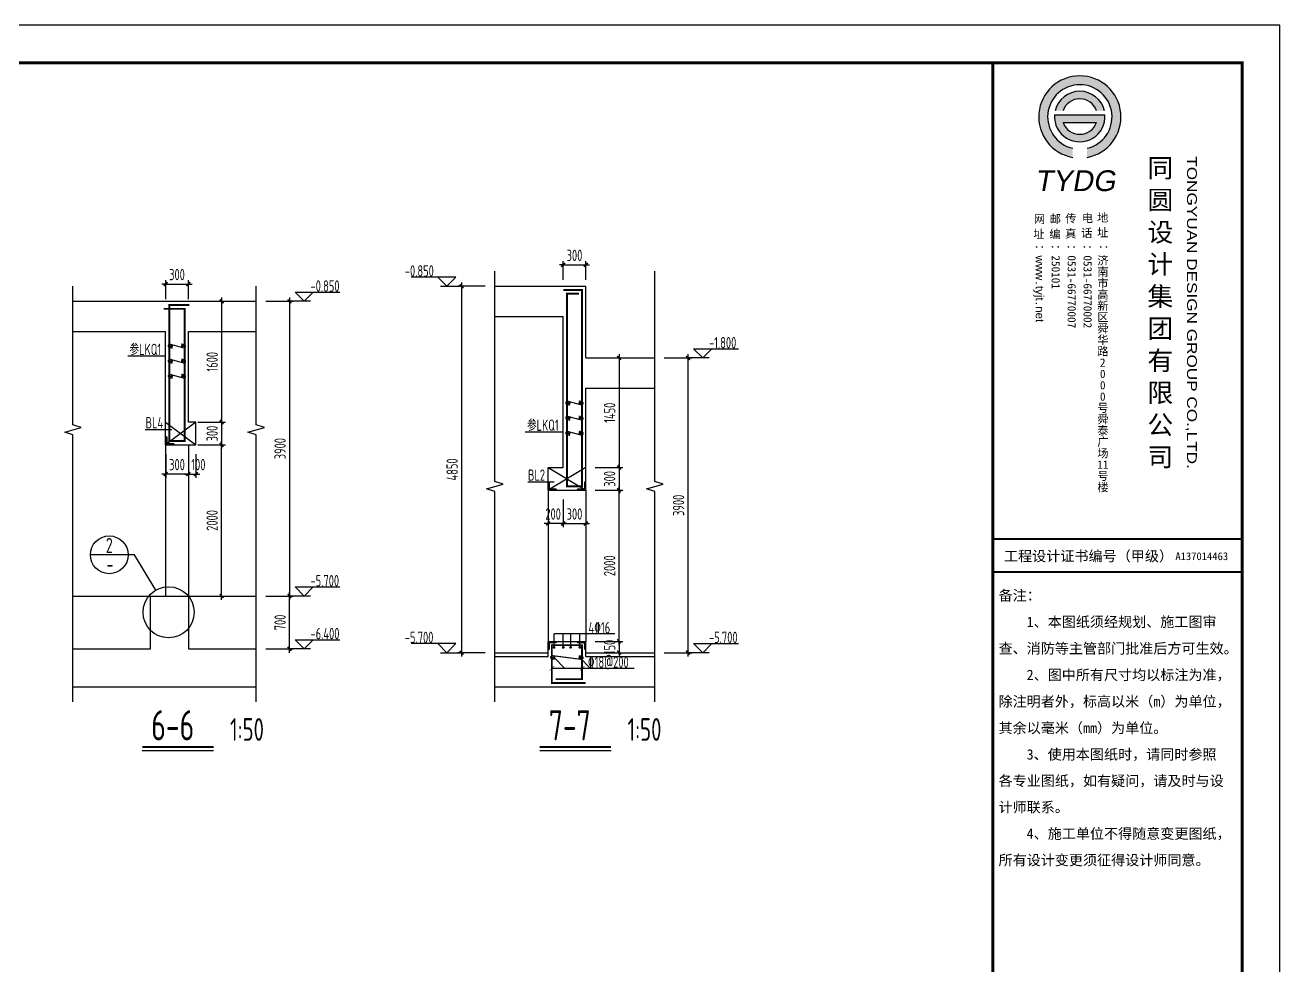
# Model space of a CAD drawing. Extents: x -502255 to 1362592, y -400300 to 332622.
# Drawn here: x 418277 to 434882, y -108456 to -96005 of the extents above; entities that cross this region are included whole.
import ezdxf
from ezdxf.enums import TextEntityAlignment as Align

# ---------------------------------------------------------------- set-up
doc = ezdxf.new("R2010")
doc.units = 0
doc.header["$LTSCALE"] = 1000
doc.header["$MEASUREMENT"] = 0
doc.linetypes.add('DASH', pattern=[0.35, 0.25, -0.1])
for name, color, linetype in [('0_XREF', 7, 'Continuous'), ('COLU_DE_NUM', 7, 'Continuous'), ('DIM', 3, 'Continuous'), ('ECA_TK', 7, 'Continuous'), ('hz', 7, 'Continuous'), ('PUB_DIM', 3, 'Continuous'), ('PUB_TEXT', 7, 'Continuous'), ('REIN', 1, 'Continuous'), ('RF-QT', 30, 'Continuous'), ('TEXT', 53, 'Continuous'), ('THIN', 7, 'Continuous'), ('tk', 7, 'Continuous'), ('WALL', 2, 'Continuous')]:
    doc.layers.add(name, color=color, linetype=linetype)
doc.layers.add('人防细线', color=142, linetype='Continuous', lineweight=18)
doc.styles.add('CCDI_T0G_01', font='arial.ttf')
doc.styles.get("Standard").update_dxf_attribs({"font": 'tssdeng2.shx', "width": 0.7, "bigfont": '@@hztxt.shx'})
doc.styles.add('SUNTXT', font='', dxfattribs={"height": 2.5})
doc.styles.add('TSSD_Label', font='tssdeng2.shx', dxfattribs={"width": 0.7, "bigfont": 'tssdchn.shx'})
doc.styles.add('TSSD_Num', font='tssdeng.shx', dxfattribs={"width": 0.7, "bigfont": 'hztxt.shx'})
doc.styles.add('TSSD_Rein', font='tssdeng2.shx', dxfattribs={"width": 0.7, "bigfont": 'hztxt.shx'})
doc.styles.add('tyad', font='swissk.ttf', dxfattribs={"height": 2.5})
doc.styles.add('黑体', font='simhei.ttf', dxfattribs={"width": 0.65})
doc.styles.get('SUNTXT').set_extended_font_data('SimSun')
doc.dimstyles.new('TSSD_50_50', dxfattribs={"dimtxt": 150, "dimasz": 50, "dimexe": 50, "dimexo": 125, "dimgap": 50, "dimtad": 1, "dimdec": 0, "dimzin": 0, "dimdsep": 46, "dimtxsty": 'Standard', "dimblk": 'ARCHTICK', "dimcen": 0, "dimdle": 50, "dimclrt": 7, "dimadec": 0, "dimazin": 0, "dimtfac": 1, "dimtdec": 0, "dimtix": 1, "dimtmove": 2, "dimatfit": 3, "dimfxl": 1, "dimtolj": 1, "dimtzin": 0, "dimarcsym": 0})

# ---------------------------------------------------------------- blocks, each defined once
blk = doc.blocks.new('_ArchTick')
at = {"color": 0, "linetype": 'ByBlock', "const_width": 0.4}
blk.add_lwpolyline([(-0.5, -0.5), (0.5, 0.5)], dxfattribs=at)
blk = doc.blocks.new('*D1166')
at = {"layer": 'Defpoints', "color": 0, "transparency": 16777216}
for p in [(421336, -99661, 266), (421336, -103561, -150), (421776, -103561)]:
    blk.add_point(p, dxfattribs=at)
at = {"layer": 'DIM', "color": 0, "lineweight": -2, "transparency": 16777216}
for p, q in [((421776, -99611), (421776, -103611)), ((421461, -99661), (421826, -99661)), ((421461, -103561), (421826, -103561))]:
    blk.add_line(p, q, dxfattribs=at)
at = {"layer": 'DIM', "color": 0, "lineweight": -2, "transparency": 16777216, "xscale": 50, "yscale": 50, "zscale": 50}
for p, rotation in [((421776, -99661), 90), ((421776, -103561), 270)]:
    blk.add_blockref('_ArchTick', p, dxfattribs=dict(at, rotation=rotation))
at = {"layer": 'DIM', "color": 7, "transparency": 16777216, "insert": (421651, -101611), "char_height": 150, "attachment_point": 5, "rotation": 90}
blk.add_mtext('\\A1;3900', dxfattribs=at)
blk = doc.blocks.new('*D1167')
at = {"layer": 'Defpoints', "color": 0, "transparency": 16777216}
for p in [(420437, -101561, -309), (420877, -101561), (420437, -103561, -137)]:
    blk.add_point(p, dxfattribs=at)
at = {"layer": 'DIM', "color": 0, "lineweight": -2, "transparency": 16777216}
for p, q in [((420562, -101561), (420927, -101561)), ((420877, -103611), (420877, -101511)), ((420562, -103561), (420927, -103561))]:
    blk.add_line(p, q, dxfattribs=at)
at = {"layer": 'DIM', "color": 0, "lineweight": -2, "transparency": 16777216, "xscale": 50, "yscale": 50, "zscale": 50}
for p, rotation in [((420877, -101561), 90), ((420877, -103561), 270)]:
    blk.add_blockref('_ArchTick', p, dxfattribs=dict(at, rotation=rotation))
at = {"layer": 'DIM', "color": 7, "transparency": 16777216, "insert": (420752, -102561), "char_height": 150, "attachment_point": 5, "rotation": 90}
blk.add_mtext('\\A1;2000', dxfattribs=at)
blk = doc.blocks.new('*D1168')
at = {"layer": 'Defpoints', "color": 0, "transparency": 16777216}
for p in [(420437, -99661, -77), (420437, -101261, -133), (420877, -101261)]:
    blk.add_point(p, dxfattribs=at)
at = {"layer": 'DIM', "color": 0, "lineweight": -2, "transparency": 16777216}
for p, q in [((420877, -99611), (420877, -101311)), ((420562, -99661), (420927, -99661)), ((420562, -101261), (420927, -101261))]:
    blk.add_line(p, q, dxfattribs=at)
at = {"layer": 'DIM', "color": 0, "lineweight": -2, "transparency": 16777216, "xscale": 50, "yscale": 50, "zscale": 50}
for p, rotation in [((420877, -99661), 90), ((420877, -101261), 270)]:
    blk.add_blockref('_ArchTick', p, dxfattribs=dict(at, rotation=rotation))
at = {"layer": 'DIM', "color": 7, "transparency": 16777216, "insert": (420752, -100461), "char_height": 150, "attachment_point": 5, "rotation": 90}
blk.add_mtext('\\A1;1600', dxfattribs=at)
blk = doc.blocks.new('*D1169')
at = {"layer": 'Defpoints', "color": 0, "transparency": 16777216}
for p in [(420437, -99432), (420137, -99757, -274), (420437, -99757, -326)]:
    blk.add_point(p, dxfattribs=at)
at = {"layer": 'DIM', "color": 0, "lineweight": -2, "transparency": 16777216}
for p, q in [((420137, -99432), (420087, -99432)), ((420137, -99632), (420137, -99382)), ((420137, -99432), (420437, -99432)), ((420437, -99632), (420437, -99382)), ((420437, -99432), (420487, -99432))]:
    blk.add_line(p, q, dxfattribs=at)
at = {"layer": 'DIM', "color": 0, "lineweight": -2, "transparency": 16777216, "xscale": 50, "yscale": 50, "zscale": 50}
blk.add_blockref('_ArchTick', (420137, -99432), dxfattribs=at)
at = {"layer": 'DIM', "color": 0, "lineweight": -2, "transparency": 16777216, "xscale": 50, "yscale": 50, "zscale": 50, "rotation": 180}
blk.add_blockref('_ArchTick', (420437, -99432), dxfattribs=at)
at = {"layer": 'DIM', "color": 7, "transparency": 16777216, "insert": (420287, -99307), "char_height": 150, "attachment_point": 5}
blk.add_mtext('\\A1;300', dxfattribs=at)
blk = doc.blocks.new('*D1172')
at = {"layer": 'Defpoints', "color": 0, "transparency": 16777216}
for p in [(421336, -103561, -150), (421776, -103561), (421336, -104261, -75)]:
    blk.add_point(p, dxfattribs=at)
at = {"layer": 'DIM', "color": 0, "lineweight": -2, "transparency": 16777216}
for p, q in [((421461, -103561), (421826, -103561)), ((421776, -104311), (421776, -103511)), ((421461, -104261), (421826, -104261))]:
    blk.add_line(p, q, dxfattribs=at)
at = {"layer": 'DIM', "color": 0, "lineweight": -2, "transparency": 16777216, "xscale": 50, "yscale": 50, "zscale": 50}
for p, rotation in [((421776, -103561), 90), ((421776, -104261), 270)]:
    blk.add_blockref('_ArchTick', p, dxfattribs=dict(at, rotation=rotation))
at = {"layer": 'DIM', "color": 7, "transparency": 16777216, "insert": (421651, -103911), "char_height": 150, "attachment_point": 5, "rotation": 90}
blk.add_mtext('\\A1;700', dxfattribs=at)
blk = doc.blocks.new('*D1176')
at = {"layer": 'Defpoints', "color": 0, "transparency": 16777216}
for p in [(420437, -101261, -274), (420437, -101561, -309), (420877, -101561)]:
    blk.add_point(p, dxfattribs=at)
at = {"layer": 'DIM', "color": 0, "lineweight": -2, "transparency": 16777216}
for p, q in [((420562, -101261), (420927, -101261)), ((420877, -101261), (420877, -101211)), ((420877, -101261), (420877, -101561)), ((420562, -101561), (420927, -101561)), ((420877, -101561), (420877, -101611))]:
    blk.add_line(p, q, dxfattribs=at)
at = {"layer": 'DIM', "color": 0, "lineweight": -2, "transparency": 16777216, "xscale": 50, "yscale": 50, "zscale": 50}
for p, rotation in [((420877, -101261), 270), ((420877, -101561), 90)]:
    blk.add_blockref('_ArchTick', p, dxfattribs=dict(at, rotation=rotation))
at = {"layer": 'DIM', "color": 7, "transparency": 16777216, "insert": (420752, -101411), "char_height": 150, "attachment_point": 5, "rotation": 90}
blk.add_mtext('\\A1;300', dxfattribs=at)
blk = doc.blocks.new('*D1177')
at = {"layer": 'Defpoints', "color": 0, "transparency": 16777216}
for p in [(420437, -101561, -407), (420537, -101561, -441), (420537, -101947)]:
    blk.add_point(p, dxfattribs=at)
at = {"layer": 'DIM', "color": 0, "lineweight": -2, "transparency": 16777216}
for p, q in [((420437, -101686), (420437, -101997)), ((420537, -101686), (420537, -101997)), ((420387, -101947), (420587, -101947))]:
    blk.add_line(p, q, dxfattribs=at)
at = {"layer": 'DIM', "color": 0, "lineweight": -2, "transparency": 16777216, "xscale": 50, "yscale": 50, "zscale": 50, "rotation": 180}
blk.add_blockref('_ArchTick', (420437, -101947), dxfattribs=at)
at = {"layer": 'DIM', "color": 0, "lineweight": -2, "transparency": 16777216, "xscale": 50, "yscale": 50, "zscale": 50}
blk.add_blockref('_ArchTick', (420537, -101947), dxfattribs=at)
at = {"layer": 'DIM', "color": 7, "transparency": 16777216, "insert": (420570, -101822), "char_height": 150, "attachment_point": 5}
blk.add_mtext('\\A1;100', dxfattribs=at)
blk = doc.blocks.new('*D1178')
at = {"layer": 'Defpoints', "color": 0, "transparency": 16777216}
for p in [(420137, -101561, -459), (420437, -101561, -407), (420137, -101947)]:
    blk.add_point(p, dxfattribs=at)
at = {"layer": 'DIM', "color": 0, "lineweight": -2, "transparency": 16777216}
for p, q in [((420137, -101686), (420137, -101997)), ((420437, -101686), (420437, -101997)), ((420137, -101947), (420087, -101947)), ((420437, -101947), (420137, -101947)), ((420437, -101947), (420487, -101947))]:
    blk.add_line(p, q, dxfattribs=at)
at = {"layer": 'DIM', "color": 0, "lineweight": -2, "transparency": 16777216, "xscale": 50, "yscale": 50, "zscale": 50}
blk.add_blockref('_ArchTick', (420137, -101947), dxfattribs=at)
at = {"layer": 'DIM', "color": 0, "lineweight": -2, "transparency": 16777216, "xscale": 50, "yscale": 50, "zscale": 50, "rotation": 180.0000000033351}
blk.add_blockref('_ArchTick', (420437, -101947), dxfattribs=at)
at = {"layer": 'DIM', "color": 7, "transparency": 16777216, "insert": (420287, -101822), "char_height": 150, "attachment_point": 5, "rotation": 0}
blk.add_mtext('\\A1;300', dxfattribs=at)
blk = doc.blocks.new('MJ-U')
at = {"layer": 'WALL'}
h = blk.add_hatch(dxfattribs=at)
h.set_pattern_fill('ANSI31', color=6, scale=100, style=0)
h.set_pattern_definition([(45, (-873776.461, -21584.63), (-8.83883476, 8.83883476), [])])
h.paths.add_polyline_path([(-117, 0), (0, 0), (0, -118), (-20, -104), (-20, -20), (-100, -20)])
at = {"layer": 'WALL', "color": 6}
blk.add_line((-117, 0), (-100, -20), dxfattribs=at)
at = {"layer": '人防细线', "color": 6}
for p, q in [((-117, 0), (0, 0)), ((-100, -20), (-117, 0)), ((0, 0), (0, -118)), ((-20, -20), (-100, -20)), ((-20, -104), (-20, -20)), ((0, -118), (-20, -104))]:
    blk.add_line(p, q, dxfattribs=at)
blk = doc.blocks.new('*D1188')
at = {"layer": 'Defpoints', "color": 0, "transparency": 16777216}
for p in [(426609, -100411, 266), (426609, -104311, -150), (427049, -104311)]:
    blk.add_point(p, dxfattribs=at)
at = {"layer": 'DIM', "color": 0, "lineweight": -2, "transparency": 16777216}
for p, q in [((426734, -100411), (427099, -100411)), ((427049, -100361), (427049, -104361)), ((426734, -104311), (427099, -104311))]:
    blk.add_line(p, q, dxfattribs=at)
at = {"layer": 'DIM', "color": 0, "lineweight": -2, "transparency": 16777216, "xscale": 50, "yscale": 50, "zscale": 50}
for p, rotation in [((427049, -100411), 90), ((427049, -104311), 270)]:
    blk.add_blockref('_ArchTick', p, dxfattribs=dict(at, rotation=rotation))
at = {"layer": 'DIM', "color": 7, "transparency": 16777216, "insert": (426924, -102361), "char_height": 150, "attachment_point": 5, "rotation": 90}
blk.add_mtext('\\A1;3900', dxfattribs=at)
blk = doc.blocks.new('*D1189')
at = {"layer": 'Defpoints', "color": 0, "transparency": 16777216}
for p in [(425697, -104161, -137), (425697, -104311, -150), (426137, -104311)]:
    blk.add_point(p, dxfattribs=at)
at = {"layer": 'DIM', "color": 0, "lineweight": -2, "transparency": 16777216}
for p, q in [((426137, -104161), (426137, -104111)), ((425822, -104161), (426187, -104161)), ((426137, -104161), (426137, -104311)), ((425822, -104311), (426187, -104311)), ((426137, -104311), (426137, -104361))]:
    blk.add_line(p, q, dxfattribs=at)
at = {"layer": 'DIM', "color": 0, "lineweight": -2, "transparency": 16777216, "xscale": 50, "yscale": 50, "zscale": 50}
for p, rotation in [((426137, -104161), 270), ((426137, -104311), 90)]:
    blk.add_blockref('_ArchTick', p, dxfattribs=dict(at, rotation=rotation))
at = {"layer": 'DIM', "color": 7, "transparency": 16777216, "insert": (426012, -104236), "char_height": 150, "attachment_point": 5, "rotation": 90}
blk.add_mtext('\\A1;150', dxfattribs=at)
blk = doc.blocks.new('*D1190')
at = {"layer": 'Defpoints', "color": 0, "transparency": 16777216}
for p in [(425697, -102161, -309), (426137, -102161), (425697, -104161, -137)]:
    blk.add_point(p, dxfattribs=at)
at = {"layer": 'DIM', "color": 0, "lineweight": -2, "transparency": 16777216}
for p, q in [((426137, -104211), (426137, -102111)), ((425822, -102161), (426187, -102161)), ((425822, -104161), (426187, -104161))]:
    blk.add_line(p, q, dxfattribs=at)
at = {"layer": 'DIM', "color": 0, "lineweight": -2, "transparency": 16777216, "xscale": 50, "yscale": 50, "zscale": 50}
for p, rotation in [((426137, -102161), 90), ((426137, -104161), 270)]:
    blk.add_blockref('_ArchTick', p, dxfattribs=dict(at, rotation=rotation))
at = {"layer": 'DIM', "color": 7, "transparency": 16777216, "insert": (426012, -103161), "char_height": 150, "attachment_point": 5, "rotation": 90}
blk.add_mtext('\\A1;2000', dxfattribs=at)
blk = doc.blocks.new('*D1191')
at = {"layer": 'Defpoints', "color": 0, "transparency": 16777216}
for p in [(425697, -100411, -77), (425697, -101861, -274), (426137, -101861)]:
    blk.add_point(p, dxfattribs=at)
at = {"layer": 'DIM', "color": 0, "lineweight": -2, "transparency": 16777216}
for p, q in [((425822, -100411), (426187, -100411)), ((426137, -100361), (426137, -101911)), ((425822, -101861), (426187, -101861))]:
    blk.add_line(p, q, dxfattribs=at)
at = {"layer": 'DIM', "color": 0, "lineweight": -2, "transparency": 16777216, "xscale": 50, "yscale": 50, "zscale": 50}
for p, rotation in [((426137, -100411), 90), ((426137, -101861), 270)]:
    blk.add_blockref('_ArchTick', p, dxfattribs=dict(at, rotation=rotation))
at = {"layer": 'DIM', "color": 7, "transparency": 16777216, "insert": (426012, -101136), "char_height": 150, "attachment_point": 5, "rotation": 90}
blk.add_mtext('\\A1;1450', dxfattribs=at)
blk = doc.blocks.new('*D1192')
at = {"layer": 'Defpoints', "color": 0, "transparency": 16777216}
for p in [(425697, -101861, -274), (425697, -102161, -309), (426137, -102161)]:
    blk.add_point(p, dxfattribs=at)
at = {"layer": 'DIM', "color": 0, "lineweight": -2, "transparency": 16777216}
for p, q in [((425822, -101861), (426187, -101861)), ((426137, -101861), (426137, -101811)), ((426137, -101861), (426137, -102161)), ((425822, -102161), (426187, -102161)), ((426137, -102161), (426137, -102211))]:
    blk.add_line(p, q, dxfattribs=at)
at = {"layer": 'DIM', "color": 0, "lineweight": -2, "transparency": 16777216, "xscale": 50, "yscale": 50, "zscale": 50}
for p, rotation in [((426137, -101861), 270), ((426137, -102161), 90)]:
    blk.add_blockref('_ArchTick', p, dxfattribs=dict(at, rotation=rotation))
at = {"layer": 'DIM', "color": 7, "transparency": 16777216, "insert": (426012, -102011), "char_height": 150, "attachment_point": 5, "rotation": 90}
blk.add_mtext('\\A1;300', dxfattribs=at)
blk = doc.blocks.new('*D1193')
at = {"layer": 'Defpoints', "color": 0, "transparency": 16777216}
for p in [(425197, -102161, -309), (425397, -102161, -274), (425197, -102601)]:
    blk.add_point(p, dxfattribs=at)
at = {"layer": 'DIM', "color": 0, "lineweight": -2, "transparency": 16777216}
for p, q in [((425197, -102286), (425197, -102651)), ((425397, -102286), (425397, -102651)), ((425447, -102601), (425147, -102601))]:
    blk.add_line(p, q, dxfattribs=at)
at = {"layer": 'DIM', "color": 0, "lineweight": -2, "transparency": 16777216, "xscale": 50, "yscale": 50, "zscale": 50, "rotation": 180.0000000033351}
blk.add_blockref('_ArchTick', (425197, -102601), dxfattribs=at)
at = {"layer": 'DIM', "color": 0, "lineweight": -2, "transparency": 16777216, "xscale": 50, "yscale": 50, "zscale": 50}
blk.add_blockref('_ArchTick', (425397, -102601), dxfattribs=at)
at = {"layer": 'DIM', "color": 7, "transparency": 16777216, "insert": (425264, -102476), "char_height": 150, "attachment_point": 5, "rotation": 0}
blk.add_mtext('\\A1;200', dxfattribs=at)
blk = doc.blocks.new('*D1194')
at = {"layer": 'Defpoints', "color": 0, "transparency": 16777216}
for p in [(425397, -102161, -274), (425697, -102161, -326), (425697, -102601)]:
    blk.add_point(p, dxfattribs=at)
at = {"layer": 'DIM', "color": 0, "lineweight": -2, "transparency": 16777216}
for p, q in [((425397, -102286), (425397, -102651)), ((425697, -102286), (425697, -102651)), ((425397, -102601), (425347, -102601)), ((425397, -102601), (425697, -102601)), ((425697, -102601), (425747, -102601))]:
    blk.add_line(p, q, dxfattribs=at)
at = {"layer": 'DIM', "color": 0, "lineweight": -2, "transparency": 16777216, "xscale": 50, "yscale": 50, "zscale": 50}
blk.add_blockref('_ArchTick', (425397, -102601), dxfattribs=at)
at = {"layer": 'DIM', "color": 0, "lineweight": -2, "transparency": 16777216, "xscale": 50, "yscale": 50, "zscale": 50, "rotation": 180}
blk.add_blockref('_ArchTick', (425697, -102601), dxfattribs=at)
at = {"layer": 'DIM', "color": 7, "transparency": 16777216, "insert": (425547, -102476), "char_height": 150, "attachment_point": 5}
blk.add_mtext('\\A1;300', dxfattribs=at)
blk = doc.blocks.new('*D1195')
at = {"layer": 'Defpoints', "color": 0, "transparency": 16777216}
for p in [(425697, -99178), (425397, -99503, -274), (425697, -99503, -326)]:
    blk.add_point(p, dxfattribs=at)
at = {"layer": 'DIM', "color": 0, "lineweight": -2, "transparency": 16777216}
for p, q in [((425397, -99378), (425397, -99128)), ((425697, -99378), (425697, -99128)), ((425397, -99178), (425347, -99178)), ((425397, -99178), (425697, -99178)), ((425697, -99178), (425747, -99178))]:
    blk.add_line(p, q, dxfattribs=at)
at = {"layer": 'DIM', "color": 0, "lineweight": -2, "transparency": 16777216, "xscale": 50, "yscale": 50, "zscale": 50}
blk.add_blockref('_ArchTick', (425397, -99178), dxfattribs=at)
at = {"layer": 'DIM', "color": 0, "lineweight": -2, "transparency": 16777216, "xscale": 50, "yscale": 50, "zscale": 50, "rotation": 180}
blk.add_blockref('_ArchTick', (425697, -99178), dxfattribs=at)
at = {"layer": 'DIM', "color": 7, "transparency": 16777216, "insert": (425547, -99053), "char_height": 150, "attachment_point": 5}
blk.add_mtext('\\A1;300', dxfattribs=at)
blk = doc.blocks.new('*D1196')
at = {"layer": 'Defpoints', "color": 0, "transparency": 16777216}
for p in [(424492, -99461, -150), (424053, -104311), (424492, -104311, -150)]:
    blk.add_point(p, dxfattribs=at)
at = {"layer": 'DIM', "color": 0, "lineweight": -2, "transparency": 16777216}
for p, q in [((424367, -99461), (424003, -99461)), ((424053, -99411), (424053, -104361)), ((424367, -104311), (424003, -104311))]:
    blk.add_line(p, q, dxfattribs=at)
at = {"layer": 'DIM', "color": 0, "lineweight": -2, "transparency": 16777216, "xscale": 50, "yscale": 50, "zscale": 50}
for p, rotation in [((424053, -99461), 90), ((424053, -104311), 270)]:
    blk.add_blockref('_ArchTick', p, dxfattribs=dict(at, rotation=rotation))
at = {"layer": 'DIM', "color": 7, "transparency": 16777216, "insert": (423928, -101886), "char_height": 150, "attachment_point": 5, "rotation": 90}
blk.add_mtext('\\A1;4850', dxfattribs=at)
blk = doc.blocks.new('10B_A1')
h = blk.add_hatch(color=256)
h.paths.add_polyline_path([(786.16, 558.97), (786.16, 561.39, -8.823966), (789.97, 561.39), (789.97, 558.98, 11.333343)])
h.paths.add_polyline_path([(781.52, 571.34), (783.6, 571.34, -0.711417), (792.46, 571.34), (794.54, 571.34, 0.79114)], flags=17)
h.paths.add_polyline_path([(781.36, 570.26, 1.071858), (794.7, 570.26)], flags=17)
h.paths.add_polyline_path([(792.44, 568.2, -0.701619), (783.62, 568.2)], flags=16)
for p, q in [((765, 184), (765, 584)), ((765, 184), (765, 584)), ((765, 184), (765, 584)), ((781.36, 570.26), (794.7, 570.26)), ((783.62, 568.2), (792.44, 568.2))]:
    blk.add_line(p, q)
at = {"const_width": 0.5}
blk.add_lwpolyline([(831, 457.96), (765, 457.96)], dxfattribs=at)
blk.add_lwpolyline([(831, 457.96), (765, 457.96)], dxfattribs=at)
for centre, radius, start, end in [((788.05, 569.69), 10.88, 280.1324, 259.9627), ((788.05, 569.69), 8.52, 282.9926, 257.1302), ((788.03, 569.8), 6.69, 13.3022, 166.6978), ((788.03, 569.8), 4.69, 19.1426, 160.8574), ((788.03, 569.8), 6.69, 176.0272, 3.9728), ((788.03, 569.8), 4.69, 199.8915, 340.1085)]:
    blk.add_arc(centre, radius, start, end)
at = {"layer": 'ECA_TK'}
blk.add_lwpolyline([(0, 0), (841, 0), (841, 594), (0, 594)], close=True, dxfattribs=at)
at = {"layer": 'ECA_TK', "const_width": 0.8}
blk.add_lwpolyline([(831, 10), (831, 584), (18, 584), (18, 10)], close=True, dxfattribs=at)
at = {"layer": 'ECA_TK'}
for points, const_width in [([(765, 10), (765, 584)], 0.8), ([(765, 457.96), (831, 457.96)], 0.5), ([(765, 449.25), (831, 449.25)], 0.5)]:
    blk.add_lwpolyline(points, dxfattribs=dict(at, const_width=const_width))
for s, height, style, p in [('同', 5, '黑体', (805.94, 553.7)), ('圆', 5, '黑体', (805.94, 545.2)), ('网', 2.18, 'SUNTXT', (775.88, 541.55)), ('邮', 2.18, 'SUNTXT', (780.08, 541.58)), ('传', 2.18, 'SUNTXT', (784.17, 541.71)), ('电', 2.18, 'SUNTXT', (788.57, 541.81)), ('地', 2.18, 'SUNTXT', (792.61, 541.93)), ('设', 5, '黑体', (805.94, 536.7)), ('址', 2.18, 'SUNTXT', (775.74, 537.6)), ('编', 2.18, 'SUNTXT', (779.97, 537.57)), ('真', 2.18, 'SUNTXT', (784.17, 537.71)), ('话', 2.18, 'SUNTXT', (788.39, 537.86)), ('址', 2.18, 'SUNTXT', (792.62, 537.99)), ('济', 2.18, 'SUNTXT', (792.67, 530.58)), ('计', 5, '黑体', (805.94, 528.2)), ('南', 2.18, 'SUNTXT', (792.67, 527.58)), ('市', 2.18, 'SUNTXT', (792.67, 524.58)), ('集', 5, '黑体', (805.94, 519.7)), ('高', 2.18, 'SUNTXT', (792.67, 521.58)), ('新', 2.18, 'SUNTXT', (792.67, 518.58)), ('舜', 2.18, 'SUNTXT', (792.67, 512.58)), ('区', 2.18, 'SUNTXT', (792.67, 515.58)), ('团', 5, '黑体', (805.94, 511.2)), ('华', 2.18, 'SUNTXT', (792.67, 509.58)), ('路', 2.18, 'SUNTXT', (792.67, 506.58)), ('有', 5, '黑体', (805.94, 502.7)), ('2', 2.18, 'SUNTXT', (793.36, 503.58)), ('0', 2.18, 'SUNTXT', (793.36, 500.58)), ('0', 2.18, 'SUNTXT', (793.36, 497.58)), ('限', 5, '黑体', (805.94, 494.2)), ('0', 2.18, 'SUNTXT', (793.36, 494.58)), ('号', 2.18, 'SUNTXT', (792.67, 491.58)), ('舜', 2.18, 'SUNTXT', (792.67, 488.58)), ('公', 5, '黑体', (805.94, 485.7)), ('泰', 2.18, 'SUNTXT', (792.67, 485.58)), ('广', 2.18, 'SUNTXT', (792.67, 482.58)), ('场', 2.18, 'SUNTXT', (792.67, 479.58)), ('司', 5, '黑体', (805.94, 477.2)), ('11', 2.18, 'SUNTXT', (792.67, 476.58)), ('号', 2.18, 'SUNTXT', (792.67, 473.58)), ('楼', 2.18, 'SUNTXT', (792.69, 470.58))]:
    blk.add_text(s, height=height, dxfattribs=dict(style=style)).set_placement(p)
at = {"style": 'CCDI_T0G_01', "width": 1.25}
blk.add_text('TONGYUAN DESIGN GROUP CO.,LTD.', height=2.6, rotation=270, dxfattribs=at).set_placement((816.42, 559.28))
at = {"style": 'tyad', "oblique": 10}
blk.add_text('TYDG', height=5.5, dxfattribs=at).set_placement((776.12, 550.06))
at = {"char_height": 2.18, "width": 39.1789, "attachment_point": 1, "rotation": 270, "style": 'SUNTXT'}
for s, insert in [('：{\\fArial|b0|i0|c134|p32;www}.{\\fArial|b0|i0|c134|p32;tyjt}.{\\fArial|b0|i0|c134|p32;net\\fArial|b0|i0|c0|p32;}', (778.56, 536.02)), ('：250101', (782.78, 536.02)), ('：0531-66770007', (787, 536.02)), ('：0531-66770002', (791.22, 536.02)), ('：', (795.56, 536.02))]:
    blk.add_mtext(s, dxfattribs=dict(at, insert=insert))
at = {"layer": 'ECA_TK', "linetype": 'Continuous', "style": 'SUNTXT'}
for s, height, p in [('工程设计证书编号（甲级）', 2.7342, (767.97, 452.09)), ('A137014463', 2.051, (813.34, 452.39))]:
    blk.add_text(s, height=height, dxfattribs=at).set_placement(p)
at = {"layer": 'ECA_TK', "style": 'SUNTXT'}
for s, p in [('备注：', (766.54, 441.68)), ('    1、本图纸须经规划、施工图审', (766.54, 434.68)), ('查、消防等主管部门批准后方可生效。', (766.54, 427.66)), ('    2、图中所有尺寸均以标注为准，', (766.54, 420.65)), ('除注明者外，标高以米（m）为单位，', (766.54, 413.62)), ('其余以毫米（mm）为单位。', (766.54, 406.61)), ('    3、使用本图纸时，请同时参照', (766.54, 399.6)), ('各专业图纸，如有疑问，请及时与设', (766.54, 392.61)), ('计师联系。', (766.54, 385.63)), ('    4、施工单位不得随意变更图纸，', (766.54, 378.63)), ('所有设计变更须征得设计师同意。', (766.54, 371.62))]:
    blk.add_text(s, height=2.73, dxfattribs=at).set_placement(p)

msp = doc.modelspace()

# ---------------------------------------------------------------- linework, layer by layer
for p, q in [((420536.9, -101261, 8.5), (420136.9, -101561, -150)), ((420136.9, -101261, 8.5), (420536.9, -101561, -150)), ((420136.9, -101561, -150), (420136.9, -103561, -17.1)), ((420436.9, -101561, -150), (420436.9, -103561, -17.1)), ((425197.4, -101861, -150), (425697.4, -102161, -308.5)), ((425697.4, -101861, -150), (425197.4, -102161, -308.5)), ((425197.4, -102161, -150), (425197.4, -104161, -150)), ((425697.4, -102161, -150), (425697.4, -104161, -150)), ((425277.4, -104375.3, -150), (425414.3, -104518.2, -150)), ((425617.4, -104375.3, -150), (425754.3, -104518.2, -150)), ((425247.4, -104518.2, -150), (426335.7, -104518.2, -150))]:
    msp.add_line(p, q)
at = {"color": 0, "linetype": 'ByBlock', "lineweight": -2}
msp.add_line((419640.8, -103015.9, -17.1), (419140.8, -103015.9, -17.1), dxfattribs=at)
for points, const_width, elevation in [([(425606.2, -99561), (425447.4, -99561), (425447.4, -102111), (425647.4, -102111), (425647.4, -99511), (425401.3, -99511)], 25, -150), ([(420109, -99761), (420386.9, -99761), (420386.9, -101511), (420186.9, -101511), (420186.9, -99711), (420450.3, -99711)], 25, -17.1), ([(425297.6, -104661), (425647.4, -104661), (425647.4, -104211), (425247.4, -104211), (425247.4, -104711), (425695.2, -104711)], 25, -150), ([(425216.9, -104548.6), (425277.9, -104487.7)], 5, -150), ([(425616.9, -104548.6), (425677.9, -104487.7)], 5, -150), ([(420770.4, -105559.2), (419827.4, -105559.2)], 25, -17.1), ([(426030.8, -105559.2), (425087.9, -105559.2)], 25, -150)]:
    msp.add_lwpolyline(points, dxfattribs=dict(const_width=const_width, elevation=elevation))
msp.add_circle((419390.8, -103015.9, -17.1), 250, dxfattribs=at)
msp.add_circle((420175.9, -103776.2, -17.1), 338.2)
at = {"layer": 'hz'}
for points, elevation in [([(419827.4, -105604.2), (420770.4, -105604.2)], -17.1), ([(425087.9, -105604.2), (426030.8, -105604.2)], -150)]:
    msp.add_lwpolyline(points, dxfattribs=dict(at, elevation=elevation))
at = {"layer": 'PUB_DIM'}
for p, q in [((423978.1, -99341, -415.6), (423385.6, -99341, -415.6)), ((423858.1, -99461, -415.6), (423738.1, -99341, -415.6)), ((423774.9, -99461, -415.6), (424039.8, -99461, -415.6)), ((423858.1, -99461, -415.6), (423978.1, -99341, -415.6)), ((421970.5, -99661, -17.1), (421850.5, -99541, -17.1)), ((421850.5, -99541, -17.1), (422443, -99541, -17.1)), ((421970.5, -99661, -17.1), (422090.5, -99541, -17.1)), ((422053.7, -99661, -17.1), (421788.8, -99661, -17.1)), ((427243.8, -100411, -150), (427123.8, -100291, -150)), ((427123.8, -100291, -150), (427716.2, -100291, -150)), ((427243.8, -100411, -150), (427363.8, -100291, -150)), ((427327, -100411, -150), (427062, -100411, -150)), ((421970.5, -103561, -17.1), (421850.5, -103441, -17.1)), ((421850.5, -103441, -17.1), (422443, -103441, -17.1)), ((421970.5, -103561, -17.1), (422090.5, -103441, -17.1)), ((422053.7, -103561, -17.1), (421788.8, -103561, -17.1)), ((422053.7, -104261, -17.1), (421788.8, -104261, -17.1)), ((421970.5, -104261, -17.1), (421850.5, -104141, -17.1)), ((421850.5, -104141, -17.1), (422443, -104141, -17.1)), ((421970.5, -104261, -17.1), (422090.5, -104141, -17.1)), ((423978.1, -104191), (423385.6, -104191)), ((423858.1, -104311), (423738.1, -104191)), ((423858.1, -104311), (423978.1, -104191)), ((427243.8, -104311, -150), (427123.8, -104191, -150)), ((427123.8, -104191, -150), (427716.2, -104191, -150)), ((427243.8, -104311, -150), (427363.8, -104191, -150)), ((423774.9, -104311), (424039.8, -104311)), ((427327, -104311, -150), (427062, -104311, -150))]:
    msp.add_line(p, q, dxfattribs=at)
at = {"layer": 'REIN', "ltscale": 0.3, "const_width": 15, "elevation": 132.9}
for points in [[(420228.4, -100281.8), (420190.3, -100271.4, -0.9976711), (420195.2, -100228.3), (420376.1, -100277.9, 1.0023344), (420381, -100234.9), (420342.9, -100224.4)], [(420228.4, -100681.8), (420190.3, -100671.4, -0.9976711), (420195.2, -100628.3), (420376.1, -100677.9, 1.0023344), (420381, -100634.9), (420342.9, -100624.4)]]:
    msp.add_lwpolyline(points, format="xyb", dxfattribs=at)
at = {"layer": 'REIN', "ltscale": 0.5, "const_width": 18}
for points, elevation in [([(420216.9, -100262.3, -1), (420216.9, -100244.3, -1)], -17.1), ([(420356.9, -100262.3, 1), (420356.9, -100244.3, 1)], -17.1), ([(420216.9, -100462.3, -1), (420216.9, -100444.3, -1)], -17.1), ([(420356.9, -100462.3, 1), (420356.9, -100444.3, 1)], -17.1), ([(420216.9, -100662.3, -1), (420216.9, -100644.3, -1)], -17.1), ([(420356.9, -100662.3, 1), (420356.9, -100644.3, 1)], -17.1), ([(425477.4, -101016.5, -1), (425477.4, -100998.5, -1)], -150), ([(425617.4, -101016.5, 1), (425617.4, -100998.5, 1)], -150), ([(425477.4, -101216.5, -1), (425477.4, -101198.5, -1)], -150), ([(425617.4, -101216.5, 1), (425617.4, -101198.5, 1)], -150), ([(425477.4, -101416.5, -1), (425477.4, -101398.5, -1)], -150), ([(425617.4, -101416.5, 1), (425617.4, -101398.5, 1)], -150), ([(425277.4, -104232, 1), (425277.4, -104250, 1)], -150), ([(425398.4, -104232, 1), (425398.4, -104250, 1)], -150), ([(425496.4, -104232, -1), (425496.4, -104250, -1)], -150), ([(425617.4, -104232, -1), (425617.4, -104250, -1)], -150), ([(425277.4, -104384.3, -1), (425277.4, -104366.3, -1)], -150), ([(425617.4, -104384.3, 1), (425617.4, -104366.3, 1)], -150)]:
    msp.add_lwpolyline(points, format="xyb", close=True, dxfattribs=dict(at, elevation=elevation))
at = {"layer": 'REIN', "linetype": 'DASH', "ltscale": 0.3, "const_width": 15, "elevation": 132.9}
msp.add_lwpolyline([(420228.4, -100481.8), (420190.3, -100471.4, -0.9976711), (420195.2, -100428.3), (420376.1, -100477.9, 1.0023344), (420381, -100434.9), (420342.9, -100424.4)], format="xyb", dxfattribs=at)
at = {"layer": 'REIN', "ltscale": 0.3, "const_width": 15}
for points in [[(425488.9, -101036.1), (425450.8, -101025.6, -0.9976711), (425455.6, -100982.5), (425636.6, -101032.2, 1.0023344), (425641.5, -100989.1), (425603.3, -100978.6)], [(425488.9, -101436.1), (425450.8, -101425.6, -0.9976711), (425455.6, -101382.5), (425636.6, -101432.2, 1.0023344), (425641.5, -101389.1), (425603.3, -101378.6)], [(425290.5, -104398), (425250.8, -104393.4, -0.9976711), (425255.6, -104350.3), (425636.6, -104400, 1.0023344), (425641.5, -104356.9), (425601.7, -104352.3)]]:
    msp.add_lwpolyline(points, format="xyb", dxfattribs=at)
at = {"layer": 'REIN', "linetype": 'DASH', "ltscale": 0.3, "const_width": 15}
msp.add_lwpolyline([(425488.9, -101236.1), (425450.8, -101225.6, -0.9976711), (425455.6, -101182.5), (425636.6, -101232.2, 1.0023344), (425641.5, -101189.1), (425603.3, -101178.6)], format="xyb", dxfattribs=at)
at = {"layer": 'RF-QT'}
for p, q in [((424492.4, -99461), (425697.4, -99461)), ((425697.4, -100411), (425697.4, -99461)), ((418910.6, -99661), (421336.2, -99661)), ((424492.4, -99861), (425397.4, -99861)), ((425397.4, -101861), (425397.4, -99861)), ((418910.6, -100061), (420136.9, -100061)), ((420136.9, -101561), (420136.9, -100061)), ((420436.9, -101261), (420436.9, -100061)), ((420436.9, -100061), (421336.2, -100061)), ((425697.4, -100411), (426609.4, -100411)), ((425697.4, -102161), (425697.4, -100811)), ((425697.4, -100811), (426609.4, -100811)), ((420536.9, -101261), (420436.9, -101261)), ((420536.9, -101561), (420536.9, -101261)), ((420136.9, -101561), (420536.9, -101561)), ((425197.4, -102161), (425197.4, -101861)), ((425197.4, -101861), (425397.4, -101861)), ((425197.4, -102161), (425697.4, -102161)), ((418910.6, -103561), (419936.9, -103561)), ((419936.9, -104261), (419936.9, -103561)), ((419936.9, -103561), (420436.9, -103561)), ((420436.9, -103561), (421336.2, -103561)), ((420436.9, -103561), (420436.9, -104261)), ((418910.6, -104261), (419936.9, -104261)), ((420436.9, -104261), (421336.2, -104261)), ((425197.4, -104361), (425197.4, -104161)), ((425197.4, -104161), (425697.4, -104161)), ((425697.4, -104361), (425697.4, -104161)), ((424492.4, -104311), (425197.4, -104311)), ((424492.4, -104361), (425197.4, -104361)), ((425697.4, -104311), (426609.4, -104311)), ((425697.4, -104361), (426609.4, -104361)), ((418910.6, -104761), (421336.2, -104761)), ((424492.4, -104761), (426609.4, -104761))]:
    msp.add_line(p, q, dxfattribs=at)
at = {"layer": 'TEXT', "ltscale": 100}
for p, q in [((420134.4, -100388.1, -17.1), (419634.9, -100388.1, -17.1)), ((425394.8, -101391.3, -150), (424895.3, -101391.3, -150)), ((426081.1, -104062.5, -150), (425277.4, -104062.5, -150)), ((425277.4, -104241, -150), (425277.4, -104062.5, -150)), ((425398.4, -104241, -150), (425398.4, -104062.5, -150)), ((425496.4, -104241, -150), (425496.4, -104062.5, -150)), ((425617.4, -104241, -150), (425617.4, -104062.5, -150))]:
    msp.add_line(p, q, dxfattribs=at)
at = {"layer": 'TEXT'}
for p, q in [((419867.3, -101358.5, 8.5), (420217.2, -101358.5, 8.5)), ((424927.8, -102052.2, -150), (425277.6, -102052.2, -150))]:
    msp.add_line(p, q, dxfattribs=at)
at = {"layer": 'THIN'}
for p, q in [((419726.3, -103015.9, -17.1), (419640.8, -103015.9, -17.1)), ((420006.4, -103483.5, -17.1), (419726.3, -103015.9, -17.1))]:
    msp.add_line(p, q, dxfattribs=at)
for points, elevation in [([(424492.4, -104961), (424492.4, -102176), (424382.4, -102141), (424602.4, -102081), (424492.4, -102046), (424492.4, -99261)], -150), ([(426609.4, -104961), (426609.4, -102176), (426499.4, -102141), (426719.4, -102081), (426609.4, -102046), (426609.4, -99261)], -150), ([(418910.6, -104961), (418910.6, -101426), (418800.6, -101391), (419020.6, -101331), (418910.6, -101296), (418910.6, -99461)], -17.1), ([(421336.2, -104961), (421336.2, -101426), (421226.2, -101391), (421446.2, -101331), (421336.2, -101296), (421336.2, -99461)], -17.1)]:
    msp.add_lwpolyline(points, dxfattribs=dict(at, elevation=elevation))

# ---------------------------------------------------------------- block references
at = {"layer": '0_XREF', "xscale": -1}
for p, rotation in [((420136.9, -101561, -150), 90), ((425197.4, -102161, -150), 90), ((425697.4, -104161, -150), 270)]:
    msp.add_blockref('MJ-U', p, dxfattribs=dict(at, rotation=rotation))
at = {"layer": '0_XREF'}
for p, rotation in [((425697.4, -102161, -150), 270), ((425197.4, -104161, -150), 89.99999999999999)]:
    msp.add_blockref('MJ-U', p, dxfattribs=dict(at, rotation=rotation))
at = {"layer": 'tk', "xscale": 50, "yscale": 50, "zscale": 50}
msp.add_blockref('10B_A1', (392831.9, -125705.4), dxfattribs=at)

# ---------------------------------------------------------------- texts
at = {"style": 'TSSD_Rein', "width": 0.7}
msp.add_text('\x8418@200', height=150, dxfattribs=at).set_placement((425724.1, -104511.3, -150))
at = {"color": 0, "linetype": 'ByBlock', "lineweight": -2, "style": 'TSSD_Num', "width": 0.7}
for tag, text, p in [('2', '1', (419390.8, -102890.9, -17.1)), ('-', 'A', (419401.5, -103140.9, -17.1))]:
    msp.add_attdef(tag, text=text, height=200, dxfattribs=at).set_placement(p, align=Align.MIDDLE_CENTER)
at = {"layer": 'COLU_DE_NUM', "style": 'TSSD_Label', "width": 0.7}
for s, height, p in [('6-6', 400, (419945.9, -105471.9, -17.1)), ('7-7', 400, (425206.3, -105471.9, -150)), ('1:50', 300, (420989.1, -105477.3, -17.1)), ('1:50', 300, (426249.5, -105477.3, -150))]:
    msp.add_text(s, height=height, dxfattribs=at).set_placement(p)
at = {"layer": 'PUB_TEXT', "width": 0.7}
for s, p in [('-0.850', (423302, -99333.5, -415.6)), ('-0.850', (422054.1, -99533.5, -17.1)), ('-1.800', (427327.3, -100283.5, -150)), ('-5.700', (422054.1, -103433.5, -17.1)), ('-6.400', (422054.1, -104133.5, -17.1)), ('-5.700', (423302, -104183.5)), ('-5.700', (427327.3, -104183.5, -150))]:
    msp.add_text(s, height=150, dxfattribs=at).set_placement(p)
at = {"layer": 'TEXT', "ltscale": 100, "style": 'TSSD_Rein', "width": 0.7}
for s, p in [('参LKQ1', (419658.9, -100372.3, -17.1)), ('BL4', (419871.1, -101342.3, 8.5)), ('参LKQ1', (424919.3, -101375.4, -150)), ('BL2', (424931.6, -102036.1, -150)), ('4\x8416', (425731.9, -104055.6, -150))]:
    msp.add_text(s, height=150, dxfattribs=at).set_placement(p)

# ---------------------------------------------------------------- dimensions: what is measured, and where the dimension line sits
at = {"layer": 'DIM'}
for base, p1, p2, angle, picture, middle in [((425697.4, -99178.1), (425397.4, -99503.4, -274.3), (425697.4, -99503.4, -325.7), 0, '*D1195', (425547.4, -99053.1)), ((420436.9, -99431.6, 132.9), (420136.9, -99756.9, -141.4), (420436.9, -99756.9, -192.8), 0, '*D1169', (420286.9, -99306.6, 132.9)), ((424052.6, -104311, 150), (424492.4, -99461), (424492.4, -104311), 270, '*D1196', (423927.6, -101886, 150)), ((420876.8, -101261, 132.9), (420436.9, -99661, 55.7), (420436.9, -101261), 270, '*D1168', (420751.8, -100461, 132.9)), ((421776, -103561, 132.9), (421336.2, -99661, 398.5), (421336.2, -103561, -17.1), 270, '*D1166', (421651, -101611, 132.9)), ((426137.2, -101861), (425697.4, -100411, -77.2), (425697.4, -101861, -274.3), 270, '*D1191', (426012.2, -101136)), ((427049.3, -104311), (426609.4, -100411, 265.6), (426609.4, -104311, -150), 270, '*D1188', (426924.3, -102361)), ((420876.8, -101561), (420436.9, -101261, -274.3), (420436.9, -101561, -308.5), 270, '*D1176', (420751.8, -101411)), ((420136.9, -101947.2, 132.9), (420436.9, -101561, -274.3), (420136.9, -101561, -325.7), 180, '*D1178', (420286.9, -101822.2, 132.9)), ((420876.8, -101561, -17.1), (420436.9, -103561, -154.3), (420436.9, -101561, -325.7), 90, '*D1167', (420751.8, -102561, -17.1)), ((426137.2, -102161), (425697.4, -101861, -274.3), (425697.4, -102161, -308.5), 270, '*D1192', (426012.2, -102011)), ((426137.2, -102161), (425697.4, -104161, -137.1), (425697.4, -102161, -308.5), 90, '*D1190', (426012.2, -103161)), ((425697.4, -102600.9), (425397.4, -102161, -274.3), (425697.4, -102161, -325.7), 360, '*D1194', (425547.4, -102475.9)), ((421776, -103561, 132.9), (421336.2, -104261, 57.5), (421336.2, -103561, -17.1), 90, '*D1172', (421651, -103911, 132.9)), ((426137.2, -104311), (425697.4, -104161, -137.1), (425697.4, -104311, -150), 270, '*D1189', (426012.2, -104236))]:
    dim = msp.add_linear_dim(base=base, p1=p1, p2=p2, angle=angle, dimstyle='TSSD_50_50', dxfattribs=at)
    dim.commit()
    dim.dimension.update_dxf_attribs({"geometry": picture, "text_midpoint": middle})
for base, p1, p2, angle, picture, middle in [((420536.9, -101947.2, 132.9), (420436.9, -101561, -274.3), (420536.9, -101561, -308.5), 360, '*D1177', (420570.3, -101822.2, 132.9)), ((425197.4, -102600.9), (425397.4, -102161, -274.3), (425197.4, -102161, -308.5), 180, '*D1193', (425264, -102475.9))]:
    dim = msp.add_linear_dim(base=base, p1=p1, p2=p2, angle=angle, dimstyle='TSSD_50_50', dxfattribs=at)
    dim.commit()
    dim.dimension.update_dxf_attribs({"geometry": picture, "text_midpoint": middle, "dimtype": 160})

doc.saveas('drawing.dxf')
